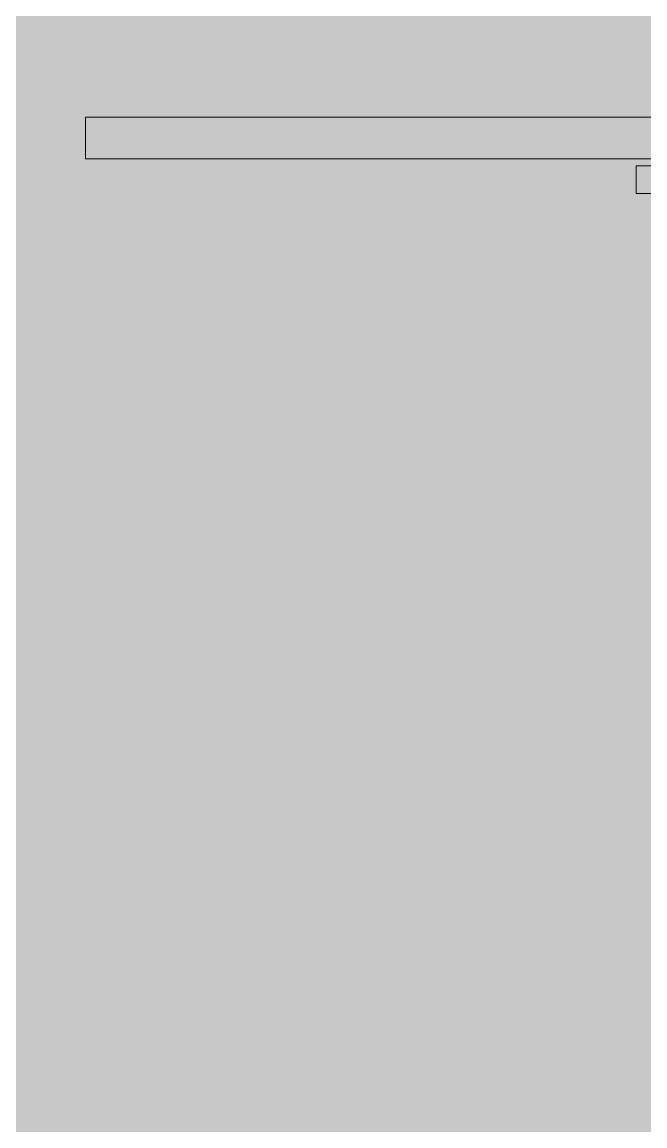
# Model space of a CAD drawing. Header units: millimetres. Extents: x 63432 to 177405, y -1987 to 27578.
# Drawn here: x 161412 to 161698, y 8612 to 9118 of the extents above; entities that cross this region are included whole.
import ezdxf

# ---------------------------------------------------------------- set-up
doc = ezdxf.new("R2010")
doc.units = ezdxf.units.MM
doc.layers.add('A-WALL-PATT', color=7, linetype='Continuous', lineweight=9)
for name, color, linetype, lineweight, true_color in [('I-FURN-16', 7, 'Continuous', 9, 0xd1b79e), ('I-FURN-21', 7, 'Continuous', 9, 0x666666), ('I-FURN-30', 7, 'Continuous', 9, 0x4c4c4c), ('I-FURN-50', 7, 'Continuous', 9, 0xd6b594), ('I-FURN-6', 7, 'Continuous', 9, 0xc0c0c0), ('I-FURN-61', 7, 'Continuous', 9, 0xcabbac), ('I-FURN-62', 7, 'Continuous', 9, 0x8b8b8b)]:
    doc.layers.add(name, color=color, linetype=linetype, lineweight=lineweight, true_color=true_color)
doc.layers.add('I-FURN-17', color=7, linetype='Continuous', lineweight=9, true_color=0x111111, transparency=0.7)
doc.layers.add('I-FURN-18', color=7, linetype='Continuous', lineweight=9, true_color=0xe2b180, transparency=0.7)

# ---------------------------------------------------------------- blocks, each defined once
blk = doc.blocks.new('Chair - Tablet Arm - Chair - Tablet Arm-V79-Развертка 3_12-6')
at = {"layer": 'I-FURN-17'}
blk.add_hatch(color=256, dxfattribs=at).paths.add_polyline_path([(-82461.72, 9039.44), (-82261.77, 9039.44), (-82258.89, 9047.84), (-82246.88, 9043.73), (-82248.35, 9039.44), (-82205.26, 9039.44), (-82205.26, 9052.14), (-82461.72, 9052.14), (-82461.72, 9040.06)])
at = {"layer": 'I-FURN-18'}
for points in [[(-82714.18, 9055.4), (-82663.38, 9055.4), (-82663.38, 9074.45), (-82714.18, 9074.45), (-82714.18, 9070.66)], [(-82254.22, 9055.4), (-82156.5, 9055.4), (-82156.5, 9074.45), (-82663.38, 9074.45), (-82663.38, 9055.4), (-82256.63, 9055.4)]]:
    blk.add_hatch(color=256, dxfattribs=at).paths.add_polyline_path(points)
at = {"layer": 'I-FURN-16'}
for p, q in [((-82714.18, 9074.45), (-82714.18, 9055.4)), ((-82714.18, 9074.45), (-82663.38, 9074.45)), ((-82663.38, 9074.45), (-82156.5, 9074.45)), ((-82705.62, 9055.4), (-82714.18, 9055.4)), ((-82699.3, 9055.4), (-82705.62, 9055.4)), ((-82673.29, 9055.4), (-82699.3, 9055.4)), ((-82663.38, 9055.4), (-82673.29, 9055.4)), ((-82156.5, 9055.4), (-82663.38, 9055.4))]:
    blk.add_line(p, q, dxfattribs=at)
at = {"layer": 'I-FURN-21'}
for p, q in [((-82205.26, 9052.14), (-82461.72, 9052.14)), ((-82461.72, 9044.37), (-82461.72, 9052.14)), ((-82461.72, 9039.44), (-82461.72, 9044.37)), ((-82461.72, 9039.44), (-82261.77, 9039.44))]:
    blk.add_line(p, q, dxfattribs=at)
at = {"layer": 'I-FURN-30'}
for p, q in [((-82461.72, 9052.14), (-82461.72, 9051.51)), ((-82461.72, 9051.51), (-82461.72, 9049.74)), ((-82461.72, 9049.74), (-82461.72, 9039.44))]:
    blk.add_line(p, q, dxfattribs=at)
at = {"layer": 'I-FURN-50'}
for p, q in [((-82710.31, 9074.45), (-82714.18, 9074.45)), ((-82699.3, 9074.45), (-82710.31, 9074.45)), ((-82663.38, 9074.45), (-82699.3, 9074.45)), ((-82484.35, 9074.45), (-82663.38, 9074.45)), ((-82474.44, 9074.45), (-82484.35, 9074.45)), ((-82442.11, 9074.45), (-82474.44, 9074.45)), ((-82714.18, 9055.4), (-82691.6, 9055.4)), ((-82691.6, 9055.4), (-82682.82, 9055.4)), ((-82682.82, 9055.4), (-82663.38, 9055.4)), ((-82663.38, 9055.4), (-82484.35, 9055.4)), ((-82484.35, 9055.4), (-82456.12, 9055.4))]:
    blk.add_line(p, q, dxfattribs=at)
blk = doc.blocks.new('Chair - Tablet Arm - Chair - Tablet Arm-V82-Развертка 3_12-6')
at = {"layer": 'I-FURN-16'}
for p, q in [((-82663.38, 9074.45), (-82714.18, 9074.45)), ((-82484.35, 9074.45), (-82663.38, 9074.45)), ((-82448.43, 9074.45), (-82484.35, 9074.45)), ((-82714.18, 9055.4), (-82710.31, 9055.4)), ((-82710.31, 9055.4), (-82705.62, 9055.4)), ((-82705.62, 9055.4), (-82699.3, 9055.4)), ((-82699.3, 9055.4), (-82691.6, 9055.4)), ((-82691.6, 9055.4), (-82663.38, 9055.4)), ((-82663.38, 9055.4), (-82484.35, 9055.4)), ((-82484.35, 9055.4), (-82474.44, 9055.4)), ((-82474.44, 9055.4), (-82464.91, 9055.4)), ((-82464.91, 9055.4), (-82437.41, 9055.4))]:
    blk.add_line(p, q, dxfattribs=at)
at = {"layer": 'I-FURN-21'}
for p, q in [((-82461.72, 9052.14), (-82461.72, 9049.74)), ((-82461.72, 9049.74), (-82461.72, 9044.37)), ((-82461.72, 9044.37), (-82461.72, 9041.83)), ((-82461.72, 9041.83), (-82461.72, 9039.44))]:
    blk.add_line(p, q, dxfattribs=at)
at = {"layer": 'I-FURN-61'}
for p, q in [((-82714.18, 9074.45), (-82714.18, 9055.4)), ((-82714.18, 9074.45), (-82699.3, 9074.45)), ((-82699.3, 9074.45), (-82673.29, 9074.45)), ((-82673.29, 9074.45), (-82663.38, 9074.45)), ((-82663.38, 9074.45), (-82156.5, 9074.45)), ((-82705.62, 9055.4), (-82714.18, 9055.4)), ((-82699.3, 9055.4), (-82705.62, 9055.4)), ((-82682.82, 9055.4), (-82699.3, 9055.4)), ((-82663.38, 9055.4), (-82682.82, 9055.4)), ((-82156.5, 9055.4), (-82663.38, 9055.4))]:
    blk.add_line(p, q, dxfattribs=at)
at = {"layer": 'I-FURN-62'}
for p, q in [((-82205.26, 9052.14), (-82461.72, 9052.14)), ((-82461.72, 9039.44), (-82461.72, 9052.14)), ((-82461.72, 9039.44), (-82261.77, 9039.44))]:
    blk.add_line(p, q, dxfattribs=at)
blk = doc.blocks.new('Chair - Tablet Arm - Chair - Tablet Arm-V89-Развертка 3_12-6')
at = {"layer": 'I-FURN-6'}
for p, q in [((-82714.18, 9074.45), (-82714.18, 9055.4)), ((-82714.18, 9074.45), (-82663.38, 9074.45)), ((-82663.38, 9074.45), (-82156.5, 9074.45)), ((-82663.38, 9055.4), (-82714.18, 9055.4)), ((-82156.5, 9055.4), (-82663.38, 9055.4)), ((-82205.26, 9052.14), (-82461.72, 9052.14)), ((-82461.72, 9039.44), (-82461.72, 9052.14)), ((-82461.72, 9039.44), (-82261.11, 9039.44))]:
    blk.add_line(p, q, dxfattribs=at)
at = {"layer": 'I-FURN-61'}
for p, q in [((-82663.38, 9074.45), (-82714.18, 9074.45)), ((-82484.35, 9074.45), (-82663.38, 9074.45)), ((-82433.55, 9074.45), (-82484.35, 9074.45)), ((-82714.18, 9055.4), (-82663.38, 9055.4)), ((-82663.38, 9055.4), (-82484.35, 9055.4)), ((-82484.35, 9055.4), (-82433.55, 9055.4))]:
    blk.add_line(p, q, dxfattribs=at)
at = {"layer": 'I-FURN-62'}
blk.add_line((-82461.72, 9052.14), (-82461.72, 9039.44), dxfattribs=at)

msp = doc.modelspace()

# ---------------------------------------------------------------- hatches: boundary and pattern name
at = {"layer": 'A-WALL-PATT'}
h = msp.add_hatch(color=256, dxfattribs=at)
h.paths.add_polyline_path([(160606.62, 8450), (161691.75, 8450), (161825.3, 8839.5), (161732.42, 8839.5), (161732.42, 8852.2), (161829.65, 8852.2), (161893.84, 9039.44), (161693.89, 9039.44), (161693.89, 9052.14), (161950.36, 9052.14), (161960.05, 9050.62), (161968.81, 9046.22), (161975.82, 9039.36), (161980.94, 9029.08), (162041.59, 8852.2), (162075.32, 8852.2), (162075.32, 8840.4), (162077.83, 8840.7), (162088.49, 8844.86), (162096.15, 8849.9), (162103.52, 8857.9), (162108.39, 8866.34), (162111.35, 8876.23), (162126.46, 8961.89), (162120.2, 8962.99), (162158.25, 9178.77), (162164.45, 9177.38), (162151.27, 9102.62), (162163.78, 9100.42), (162123.24, 8871.96), (162120.05, 8861.31), (162113.42, 8849.82), (162103.51, 8839.64), (162093.23, 8832.88), (162080.76, 8828.34), (162067.58, 8826.8), (162050.29, 8826.8), (162179.65, 8450), (162691.75, 8450), (162825.3, 8839.5), (162732.42, 8839.5), (162732.42, 8852.2), (162829.65, 8852.2), (162893.84, 9039.44), (162693.89, 9039.44), (162693.89, 9052.14), (162950.36, 9052.14), (162960.05, 9050.62), (162968.81, 9046.22), (162975.82, 9039.36), (162980.94, 9029.08), (163041.59, 8852.2), (163075.32, 8852.2), (163075.32, 8840.4), (163077.83, 8840.7), (163088.49, 8844.86), (163096.15, 8849.9), (163103.52, 8857.9), (163108.39, 8866.34), (163111.35, 8876.23), (163126.46, 8961.89), (163120.2, 8962.99), (163158.25, 9178.77), (163164.45, 9177.38), (163151.27, 9102.62), (163163.78, 9100.42), (163123.24, 8871.96), (163120.05, 8861.31), (163113.42, 8849.82), (163103.52, 8839.65), (163093.23, 8832.88), (163080.76, 8828.34), (163067.25, 8826.8), (163050.29, 8826.8), (163179.65, 8450), (163691.75, 8450), (163825.3, 8839.5), (163732.42, 8839.5), (163732.42, 8852.2), (163829.65, 8852.2), (163893.84, 9039.44), (163693.89, 9039.44), (163693.89, 9052.14), (163950.36, 9052.14), (163960.05, 9050.62), (163968.81, 9046.22), (163975.82, 9039.36), (163980.94, 9029.08), (164041.59, 8852.2), (164075.32, 8852.2), (164075.32, 8840.4), (164077.83, 8840.7), (164088.49, 8844.86), (164096.15, 8849.9), (164103.52, 8857.9), (164108.39, 8866.34), (164111.35, 8876.23), (164126.46, 8961.89), (164120.2, 8962.99), (164158.25, 9178.77), (164164.45, 9177.38), (164151.27, 9102.62), (164163.78, 9100.42), (164123.24, 8871.96), (164120.05, 8861.31), (164113.42, 8849.82), (164103.51, 8839.64), (164093.23, 8832.88), (164080.76, 8828.34), (164067.58, 8826.8), (164050.29, 8826.8), (164179.65, 8450), (164234.62, 8450), (164234.62, 13150), (160606.62, 13150), (160606.62, 9070.66)])
h.paths.add_polyline_path([(161707.19, 8450), (162164.05, 8450), (162034.71, 8826.8), (161836.27, 8826.54), (161831.65, 8813.23), (161830.86, 8810.7), (161717.28, 8479.45)])
h.paths.add_polyline_path([(162928.8, 8450), (163164.05, 8450), (163034.71, 8826.8), (162836.27, 8826.54), (162831.65, 8813.23), (162830.86, 8810.7), (162707.19, 8450), (162859.58, 8450)])
h.paths.add_polyline_path([(164164.05, 8450), (164034.71, 8826.8), (163836.27, 8826.54), (163831.65, 8813.23), (163830.86, 8810.7), (163707.19, 8450), (164140.18, 8450)])
h.paths.add_polyline_path([(161959.7, 8852.2), (162028.16, 8852.2), (161968.23, 9026.77), (161961.43, 9035.89), (161950.36, 9039.44), (161907.27, 9039.44), (161843.08, 8852.2), (161925.09, 8852.2)])
h.paths.add_polyline_path([(163999.12, 8852.2), (164028.16, 8852.2), (163968.23, 9026.77), (163961.43, 9035.89), (163950.36, 9039.44), (163907.27, 9039.44), (163843.08, 8852.2), (163967.13, 8852.2)])
h.paths.add_polyline_path([(163019.77, 8852.2), (163028.16, 8852.2), (162968.23, 9026.77), (162961.43, 9035.89), (162950.36, 9039.44), (162907.27, 9039.44), (162843.08, 8852.2), (163013.98, 8852.2)])
h.paths.add_polyline_path([(162898.99, 9055.4), (162441.44, 9055.4), (162441.44, 9074.45), (163024.52, 9074.45), (163024.52, 9055.4), (162901.4, 9055.4)])
h.paths.add_polyline_path([(161717.42, 9055.4), (161441.44, 9055.4), (161441.44, 9074.45), (162024.52, 9074.45), (162024.52, 9055.4), (161752.03, 9055.4)])
h.paths.add_polyline_path([(164004.01, 9055.4), (163441.44, 9055.4), (163441.44, 9074.45), (164024.52, 9074.45), (164024.52, 9055.4), (164005.47, 9055.4)])

# ---------------------------------------------------------------- block references
at = {"layer": 'I-FURN-16'}
msp.add_blockref('Chair - Tablet Arm - Chair - Tablet Arm-V79-Развертка 3_12-6', (244155.62, 0), dxfattribs=at)
at = {"layer": 'I-FURN-6'}
msp.add_blockref('Chair - Tablet Arm - Chair - Tablet Arm-V89-Развертка 3_12-6', (244155.62, 0), dxfattribs=at)
at = {"layer": 'I-FURN-61'}
msp.add_blockref('Chair - Tablet Arm - Chair - Tablet Arm-V82-Развертка 3_12-6', (244155.62, 0), dxfattribs=at)

doc.saveas('drawing.dxf')
